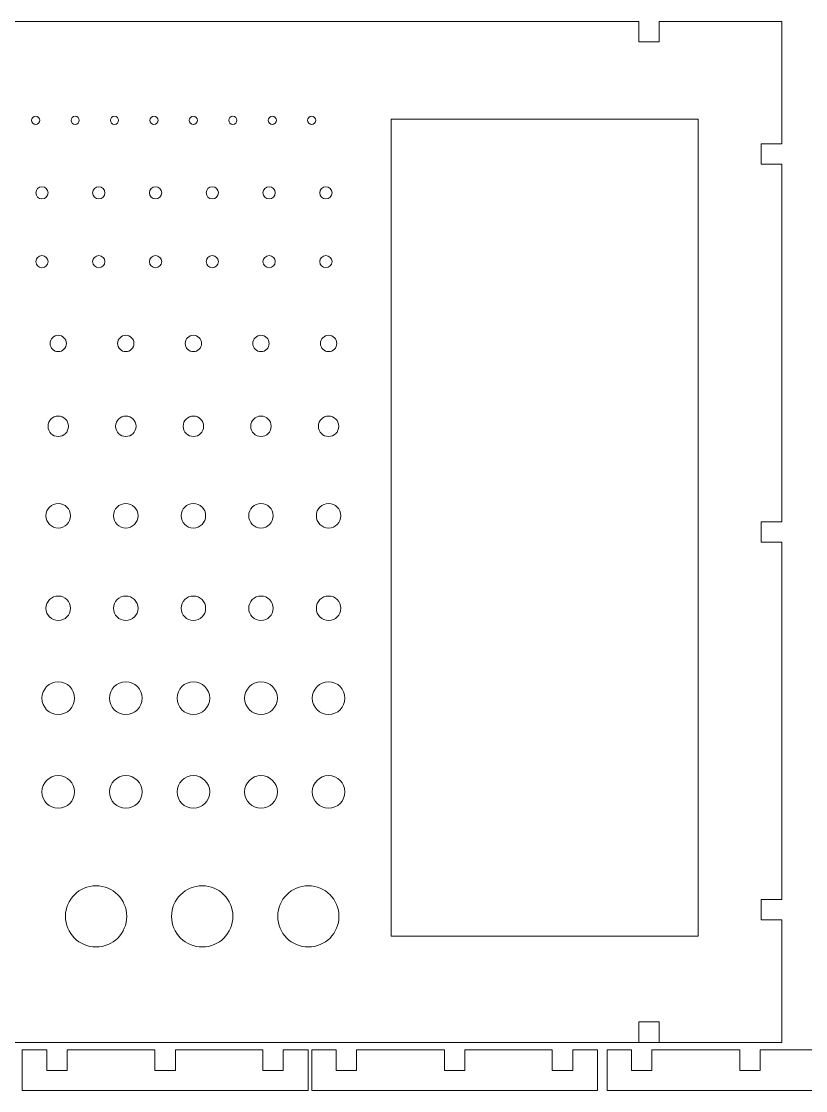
# Model space of a CAD drawing. Header units: centimetres. Extents: x -100 to 0, y 11 to 37.
# Drawn here: x -59.62 to -40.42, y 10.95 to 37.13 of the extents above; entities that cross this region are included whole.
import ezdxf

# ---------------------------------------------------------------- set-up
doc = ezdxf.new("R2010")
doc.units = ezdxf.units.CM
doc.header["$MEASUREMENT"] = 0
doc.layers.add('cristal', color=7, linetype='Continuous')

msp = doc.modelspace()

# ---------------------------------------------------------------- linework, layer by layer
at = {"layer": 'cristal', "lineweight": 20}
msp.add_lwpolyline([(-44.50568, 12.1301), (-44.00568, 12.1301), (-44.00568, 12.6301), (-44.50568, 12.6301), (-44.50568, 12.1301)], close=True, dxfattribs=at)
for points, knots in [([(-81.00568, 12.1301), (-81.00568, 12.1301), (-81.00568, 15.1301), (-81.00568, 15.1301), (-81.00568, 15.1301), (-81.00568, 15.1301), (-80.50571, 15.1301), (-80.50571, 15.1301), (-80.50571, 15.1301), (-80.50571, 15.1301), (-80.50571, 15.6301), (-80.50571, 15.6301), (-80.50571, 15.6301), (-80.50571, 15.6301), (-81.00568, 15.6301), (-81.00568, 15.6301), (-81.00568, 15.6301), (-81.00568, 15.6301), (-81.00568, 24.3801), (-81.00568, 24.3801), (-81.00568, 24.3801), (-81.00568, 24.3801), (-80.50571, 24.3801), (-80.50571, 24.3801), (-80.50571, 24.3801), (-80.50571, 24.3801), (-80.50571, 24.8801), (-80.50571, 24.8801), (-80.50571, 24.8801), (-80.50571, 24.8801), (-81.00568, 24.8801), (-81.00568, 24.8801), (-81.00568, 24.8801), (-81.00568, 24.8801), (-81.00568, 33.6301), (-81.00568, 33.6301), (-81.00568, 33.6301), (-81.00568, 33.6301), (-80.50571, 33.6301), (-80.50571, 33.6301), (-80.50571, 33.6301), (-80.50571, 33.6301), (-80.50571, 34.1301), (-80.50571, 34.1301), (-80.50571, 34.1301), (-80.50571, 34.1301), (-81.00568, 34.1301), (-81.00568, 34.1301), (-81.00568, 34.1301), (-81.00568, 34.1301), (-81.00568, 37.1301), (-81.00568, 37.1301), (-81.00568, 37.1301), (-81.00568, 37.1301), (-78.00568, 37.1301), (-78.00568, 37.1301), (-78.00568, 37.1301), (-78.00568, 37.1301), (-78.00568, 36.6301), (-78.00568, 36.6301), (-78.00568, 36.6301), (-78.00568, 36.6301), (-77.50568, 36.6301), (-77.50568, 36.6301), (-77.50568, 36.6301), (-77.50568, 36.6301), (-77.50568, 37.1301), (-77.50568, 37.1301), (-77.50568, 37.1301), (-77.50568, 37.1301), (-61.25568, 37.1301), (-61.25568, 37.1301), (-61.25568, 37.1301), (-61.25568, 37.1301), (-61.25568, 36.6301), (-61.25568, 36.6301), (-61.25568, 36.6301), (-61.25568, 36.6301), (-60.75568, 36.6301), (-60.75568, 36.6301), (-60.75568, 36.6301), (-60.75568, 36.6301), (-60.75568, 37.1301), (-60.75568, 37.1301), (-60.75568, 37.1301), (-60.75568, 37.1301), (-44.50568, 37.1301), (-44.50568, 37.1301), (-44.50568, 37.1301), (-44.50568, 37.1301), (-44.50568, 36.6301), (-44.50568, 36.6301), (-44.50568, 36.6301), (-44.50568, 36.6301), (-44.00568, 36.6301), (-44.00568, 36.6301), (-44.00568, 36.6301), (-44.00568, 36.6301), (-44.00568, 37.1301), (-44.00568, 37.1301), (-44.00568, 37.1301), (-44.00568, 37.1301), (-41.00568, 37.1301), (-41.00568, 37.1301), (-41.00568, 37.1301), (-41.00568, 37.1301), (-41.00568, 34.1301), (-41.00568, 34.1301), (-41.00568, 34.1301), (-41.00568, 34.1301), (-41.50569, 34.1301), (-41.50569, 34.1301), (-41.50569, 34.1301), (-41.50569, 34.1301), (-41.50569, 33.6301), (-41.50569, 33.6301), (-41.50569, 33.6301), (-41.50569, 33.6301), (-41.00568, 33.6301), (-41.00568, 33.6301), (-41.00568, 33.6301), (-41.00568, 33.6301), (-41.00568, 24.8801), (-41.00568, 24.8801), (-41.00568, 24.8801), (-41.00568, 24.8801), (-41.50569, 24.8801), (-41.50569, 24.8801), (-41.50569, 24.8801), (-41.50569, 24.8801), (-41.50569, 24.3801), (-41.50569, 24.3801), (-41.50569, 24.3801), (-41.50569, 24.3801), (-41.00568, 24.3801), (-41.00568, 24.3801), (-41.00568, 24.3801), (-41.00568, 24.3801), (-41.00568, 15.6301), (-41.00568, 15.6301), (-41.00568, 15.6301), (-41.00568, 15.6301), (-41.50569, 15.6301), (-41.50569, 15.6301), (-41.50569, 15.6301), (-41.50569, 15.6301), (-41.50569, 15.1301), (-41.50569, 15.1301), (-41.50569, 15.1301), (-41.50569, 15.1301), (-41.00568, 15.1301), (-41.00568, 15.1301), (-41.00568, 15.1301), (-41.00568, 15.1301), (-41.00568, 12.1301), (-41.00568, 12.1301), (-41.00568, 12.1301), (-41.00568, 12.1301), (-81.00568, 12.1301), (-81.00568, 12.1301)], [0, 0, 0, 0, 0.02439024, 0.02439024, 0.02439024, 0.02439024, 0.04878049, 0.04878049, 0.04878049, 0.04878049, 0.07317073, 0.07317073, 0.07317073, 0.07317073, 0.09756098, 0.09756098, 0.09756098, 0.09756098, 0.12195122, 0.12195122, 0.12195122, 0.12195122, 0.14634146, 0.14634146, 0.14634146, 0.14634146, 0.17073171, 0.17073171, 0.17073171, 0.17073171, 0.19512195, 0.19512195, 0.19512195, 0.19512195, 0.2195122, 0.2195122, 0.2195122, 0.2195122, 0.24390244, 0.24390244, 0.24390244, 0.24390244, 0.26829268, 0.26829268, 0.26829268, 0.26829268, 0.29268293, 0.29268293, 0.29268293, 0.29268293, 0.31707317, 0.31707317, 0.31707317, 0.31707317, 0.34146341, 0.34146341, 0.34146341, 0.34146341, 0.36585366, 0.36585366, 0.36585366, 0.36585366, 0.3902439, 0.3902439, 0.3902439, 0.3902439, 0.41463415, 0.41463415, 0.41463415, 0.41463415, 0.43902439, 0.43902439, 0.43902439, 0.43902439, 0.46341463, 0.46341463, 0.46341463, 0.46341463, 0.48780488, 0.48780488, 0.48780488, 0.48780488, 0.51219512, 0.51219512, 0.51219512, 0.51219512, 0.53658537, 0.53658537, 0.53658537, 0.53658537, 0.56097561, 0.56097561, 0.56097561, 0.56097561, 0.58536585, 0.58536585, 0.58536585, 0.58536585, 0.6097561, 0.6097561, 0.6097561, 0.6097561, 0.63414634, 0.63414634, 0.63414634, 0.63414634, 0.65853659, 0.65853659, 0.65853659, 0.65853659, 0.68292683, 0.68292683, 0.68292683, 0.68292683, 0.70731707, 0.70731707, 0.70731707, 0.70731707, 0.73170732, 0.73170732, 0.73170732, 0.73170732, 0.75609756, 0.75609756, 0.75609756, 0.75609756, 0.7804878, 0.7804878, 0.7804878, 0.7804878, 0.80487805, 0.80487805, 0.80487805, 0.80487805, 0.82926829, 0.82926829, 0.82926829, 0.82926829, 0.85365854, 0.85365854, 0.85365854, 0.85365854, 0.87804878, 0.87804878, 0.87804878, 0.87804878, 0.90243902, 0.90243902, 0.90243902, 0.90243902, 0.92682927, 0.92682927, 0.92682927, 0.92682927, 0.95121951, 0.95121951, 0.95121951, 0.95121951, 1, 1, 1, 1]), ([(-59.27046, 34.80736), (-59.21524, 34.80736), (-59.17046, 34.76258), (-59.17046, 34.70736), (-59.17046, 34.70736), (-59.17046, 34.65214), (-59.21524, 34.60736), (-59.27046, 34.60736), (-59.27046, 34.60736), (-59.32568, 34.60736), (-59.37046, 34.65214), (-59.37046, 34.70736), (-59.37046, 34.70736), (-59.37046, 34.76258), (-59.32568, 34.80736), (-59.27046, 34.80736)], [0, 0, 0, 0, 0.2, 0.2, 0.2, 0.2, 0.4, 0.4, 0.4, 0.4, 0.6, 0.6, 0.6, 0.6, 1, 1, 1, 1]), ([(-58.30515, 34.80736), (-58.24993, 34.80736), (-58.20515, 34.76258), (-58.20515, 34.70736), (-58.20515, 34.70736), (-58.20515, 34.65214), (-58.24993, 34.60736), (-58.30515, 34.60736), (-58.30515, 34.60736), (-58.36037, 34.60736), (-58.40515, 34.65214), (-58.40515, 34.70736), (-58.40515, 34.70736), (-58.40515, 34.76258), (-58.36037, 34.80736), (-58.30515, 34.80736)], [0, 0, 0, 0, 0.2, 0.2, 0.2, 0.2, 0.4, 0.4, 0.4, 0.4, 0.6, 0.6, 0.6, 0.6, 1, 1, 1, 1]), ([(-57.33984, 34.80736), (-57.28462, 34.80736), (-57.23984, 34.76258), (-57.23984, 34.70736), (-57.23984, 34.70736), (-57.23984, 34.65214), (-57.28462, 34.60736), (-57.33984, 34.60736), (-57.33984, 34.60736), (-57.39506, 34.60736), (-57.43984, 34.65214), (-57.43984, 34.70736), (-57.43984, 34.70736), (-57.43984, 34.76258), (-57.39506, 34.80736), (-57.33984, 34.80736)], [0, 0, 0, 0, 0.2, 0.2, 0.2, 0.2, 0.4, 0.4, 0.4, 0.4, 0.6, 0.6, 0.6, 0.6, 1, 1, 1, 1]), ([(-56.37453, 34.80736), (-56.31931, 34.80736), (-56.27453, 34.76258), (-56.27453, 34.70736), (-56.27453, 34.70736), (-56.27453, 34.65214), (-56.31931, 34.60736), (-56.37453, 34.60736), (-56.37453, 34.60736), (-56.42975, 34.60736), (-56.47453, 34.65214), (-56.47453, 34.70736), (-56.47453, 34.70736), (-56.47453, 34.76258), (-56.42975, 34.80736), (-56.37453, 34.80736)], [0, 0, 0, 0, 0.2, 0.2, 0.2, 0.2, 0.4, 0.4, 0.4, 0.4, 0.6, 0.6, 0.6, 0.6, 1, 1, 1, 1]), ([(-55.40922, 34.80736), (-55.354, 34.80736), (-55.30922, 34.76258), (-55.30922, 34.70736), (-55.30922, 34.70736), (-55.30922, 34.65214), (-55.354, 34.60736), (-55.40922, 34.60736), (-55.40922, 34.60736), (-55.46444, 34.60736), (-55.50922, 34.65214), (-55.50922, 34.70736), (-55.50922, 34.70736), (-55.50922, 34.76258), (-55.46444, 34.80736), (-55.40922, 34.80736)], [0, 0, 0, 0, 0.2, 0.2, 0.2, 0.2, 0.4, 0.4, 0.4, 0.4, 0.6, 0.6, 0.6, 0.6, 1, 1, 1, 1]), ([(-54.44391, 34.80736), (-54.38869, 34.80736), (-54.34391, 34.76258), (-54.34391, 34.70736), (-54.34391, 34.70736), (-54.34391, 34.65214), (-54.38869, 34.60736), (-54.44391, 34.60736), (-54.44391, 34.60736), (-54.49913, 34.60736), (-54.54391, 34.65214), (-54.54391, 34.70736), (-54.54391, 34.70736), (-54.54391, 34.76258), (-54.49913, 34.80736), (-54.44391, 34.80736)], [0, 0, 0, 0, 0.2, 0.2, 0.2, 0.2, 0.4, 0.4, 0.4, 0.4, 0.6, 0.6, 0.6, 0.6, 1, 1, 1, 1]), ([(-53.4786, 34.80736), (-53.42338, 34.80736), (-53.3786, 34.76258), (-53.3786, 34.70736), (-53.3786, 34.70736), (-53.3786, 34.65214), (-53.42338, 34.60736), (-53.4786, 34.60736), (-53.4786, 34.60736), (-53.53382, 34.60736), (-53.5786, 34.65214), (-53.5786, 34.70736), (-53.5786, 34.70736), (-53.5786, 34.76258), (-53.53382, 34.80736), (-53.4786, 34.80736)], [0, 0, 0, 0, 0.2, 0.2, 0.2, 0.2, 0.4, 0.4, 0.4, 0.4, 0.6, 0.6, 0.6, 0.6, 1, 1, 1, 1]), ([(-52.51329, 34.80736), (-52.45807, 34.80736), (-52.41329, 34.76258), (-52.41329, 34.70736), (-52.41329, 34.70736), (-52.41329, 34.65214), (-52.45807, 34.60736), (-52.51329, 34.60736), (-52.51329, 34.60736), (-52.56851, 34.60736), (-52.61329, 34.65214), (-52.61329, 34.70736), (-52.61329, 34.70736), (-52.61329, 34.76258), (-52.56851, 34.80736), (-52.51329, 34.80736)], [0, 0, 0, 0, 0.2, 0.2, 0.2, 0.2, 0.4, 0.4, 0.4, 0.4, 0.6, 0.6, 0.6, 0.6, 1, 1, 1, 1]), ([(-50.56376, 34.73342), (-50.56376, 34.73342), (-43.05025, 34.73342), (-43.05025, 34.73342), (-43.05025, 34.73342), (-43.05025, 34.73342), (-43.05025, 14.73342), (-43.05025, 14.73342), (-43.05025, 14.73342), (-43.05025, 14.73342), (-50.56376, 14.73342), (-50.56376, 14.73342), (-50.56376, 14.73342), (-50.56376, 14.73342), (-50.56376, 34.73342), (-50.56376, 34.73342)], [0, 0, 0, 0, 0.2, 0.2, 0.2, 0.2, 0.4, 0.4, 0.4, 0.4, 0.6, 0.6, 0.6, 0.6, 1, 1, 1, 1]), ([(-59.11601, 33.08129), (-59.03318, 33.08129), (-58.96601, 33.01412), (-58.96601, 32.93129), (-58.96601, 32.93129), (-58.96601, 32.84846), (-59.03318, 32.78129), (-59.11601, 32.78129), (-59.11601, 32.78129), (-59.19884, 32.78129), (-59.26601, 32.84846), (-59.26601, 32.93129), (-59.26601, 32.93129), (-59.26601, 33.01412), (-59.19884, 33.08129), (-59.11601, 33.08129)], [0, 0, 0, 0, 0.2, 0.2, 0.2, 0.2, 0.4, 0.4, 0.4, 0.4, 0.6, 0.6, 0.6, 0.6, 1, 1, 1, 1]), ([(-57.72596, 33.08129), (-57.64313, 33.08129), (-57.57596, 33.01412), (-57.57596, 32.93129), (-57.57596, 32.93129), (-57.57596, 32.84846), (-57.64313, 32.78129), (-57.72596, 32.78129), (-57.72596, 32.78129), (-57.80879, 32.78129), (-57.87596, 32.84846), (-57.87596, 32.93129), (-57.87596, 32.93129), (-57.87596, 33.01412), (-57.80879, 33.08129), (-57.72596, 33.08129)], [0, 0, 0, 0, 0.2, 0.2, 0.2, 0.2, 0.4, 0.4, 0.4, 0.4, 0.6, 0.6, 0.6, 0.6, 1, 1, 1, 1]), ([(-56.33592, 33.08129), (-56.25309, 33.08129), (-56.18592, 33.01412), (-56.18592, 32.93129), (-56.18592, 32.93129), (-56.18592, 32.84846), (-56.25309, 32.78129), (-56.33592, 32.78129), (-56.33592, 32.78129), (-56.41875, 32.78129), (-56.48592, 32.84846), (-56.48592, 32.93129), (-56.48592, 32.93129), (-56.48592, 33.01412), (-56.41875, 33.08129), (-56.33592, 33.08129)], [0, 0, 0, 0, 0.2, 0.2, 0.2, 0.2, 0.4, 0.4, 0.4, 0.4, 0.6, 0.6, 0.6, 0.6, 1, 1, 1, 1]), ([(-54.94587, 33.08129), (-54.86304, 33.08129), (-54.79587, 33.01412), (-54.79587, 32.93129), (-54.79587, 32.93129), (-54.79587, 32.84846), (-54.86304, 32.78129), (-54.94587, 32.78129), (-54.94587, 32.78129), (-55.0287, 32.78129), (-55.09587, 32.84846), (-55.09587, 32.93129), (-55.09587, 32.93129), (-55.09587, 33.01412), (-55.0287, 33.08129), (-54.94587, 33.08129)], [0, 0, 0, 0, 0.2, 0.2, 0.2, 0.2, 0.4, 0.4, 0.4, 0.4, 0.6, 0.6, 0.6, 0.6, 1, 1, 1, 1]), ([(-53.55583, 33.08129), (-53.473, 33.08129), (-53.40583, 33.01412), (-53.40583, 32.93129), (-53.40583, 32.93129), (-53.40583, 32.84846), (-53.473, 32.78129), (-53.55583, 32.78129), (-53.55583, 32.78129), (-53.63866, 32.78129), (-53.70583, 32.84846), (-53.70583, 32.93129), (-53.70583, 32.93129), (-53.70583, 33.01412), (-53.63866, 33.08129), (-53.55583, 33.08129)], [0, 0, 0, 0, 0.2, 0.2, 0.2, 0.2, 0.4, 0.4, 0.4, 0.4, 0.6, 0.6, 0.6, 0.6, 1, 1, 1, 1]), ([(-52.16578, 33.08129), (-52.08295, 33.08129), (-52.01578, 33.01412), (-52.01578, 32.93129), (-52.01578, 32.93129), (-52.01578, 32.84846), (-52.08295, 32.78129), (-52.16578, 32.78129), (-52.16578, 32.78129), (-52.24861, 32.78129), (-52.31578, 32.84846), (-52.31578, 32.93129), (-52.31578, 32.93129), (-52.31578, 33.01412), (-52.24861, 33.08129), (-52.16578, 33.08129)], [0, 0, 0, 0, 0.2, 0.2, 0.2, 0.2, 0.4, 0.4, 0.4, 0.4, 0.6, 0.6, 0.6, 0.6, 1, 1, 1, 1]), ([(-59.11601, 31.39664), (-59.03318, 31.39664), (-58.96601, 31.32947), (-58.96601, 31.24664), (-58.96601, 31.24664), (-58.96601, 31.16381), (-59.03318, 31.09664), (-59.11601, 31.09664), (-59.11601, 31.09664), (-59.19884, 31.09664), (-59.26601, 31.16381), (-59.26601, 31.24664), (-59.26601, 31.24664), (-59.26601, 31.32947), (-59.19884, 31.39664), (-59.11601, 31.39664)], [0, 0, 0, 0, 0.2, 0.2, 0.2, 0.2, 0.4, 0.4, 0.4, 0.4, 0.6, 0.6, 0.6, 0.6, 1, 1, 1, 1]), ([(-57.72596, 31.39664), (-57.64313, 31.39664), (-57.57596, 31.32947), (-57.57596, 31.24664), (-57.57596, 31.24664), (-57.57596, 31.16381), (-57.64313, 31.09664), (-57.72596, 31.09664), (-57.72596, 31.09664), (-57.80879, 31.09664), (-57.87596, 31.16381), (-57.87596, 31.24664), (-57.87596, 31.24664), (-57.87596, 31.32947), (-57.80879, 31.39664), (-57.72596, 31.39664)], [0, 0, 0, 0, 0.2, 0.2, 0.2, 0.2, 0.4, 0.4, 0.4, 0.4, 0.6, 0.6, 0.6, 0.6, 1, 1, 1, 1]), ([(-56.33592, 31.39664), (-56.25309, 31.39664), (-56.18592, 31.32947), (-56.18592, 31.24664), (-56.18592, 31.24664), (-56.18592, 31.16381), (-56.25309, 31.09664), (-56.33592, 31.09664), (-56.33592, 31.09664), (-56.41875, 31.09664), (-56.48592, 31.16381), (-56.48592, 31.24664), (-56.48592, 31.24664), (-56.48592, 31.32947), (-56.41875, 31.39664), (-56.33592, 31.39664)], [0, 0, 0, 0, 0.2, 0.2, 0.2, 0.2, 0.4, 0.4, 0.4, 0.4, 0.6, 0.6, 0.6, 0.6, 1, 1, 1, 1]), ([(-54.94587, 31.39664), (-54.86304, 31.39664), (-54.79587, 31.32947), (-54.79587, 31.24664), (-54.79587, 31.24664), (-54.79587, 31.16381), (-54.86304, 31.09664), (-54.94587, 31.09664), (-54.94587, 31.09664), (-55.0287, 31.09664), (-55.09587, 31.16381), (-55.09587, 31.24664), (-55.09587, 31.24664), (-55.09587, 31.32947), (-55.0287, 31.39664), (-54.94587, 31.39664)], [0, 0, 0, 0, 0.2, 0.2, 0.2, 0.2, 0.4, 0.4, 0.4, 0.4, 0.6, 0.6, 0.6, 0.6, 1, 1, 1, 1]), ([(-53.55583, 31.39664), (-53.473, 31.39664), (-53.40583, 31.32947), (-53.40583, 31.24664), (-53.40583, 31.24664), (-53.40583, 31.16381), (-53.473, 31.09664), (-53.55583, 31.09664), (-53.55583, 31.09664), (-53.63866, 31.09664), (-53.70583, 31.16381), (-53.70583, 31.24664), (-53.70583, 31.24664), (-53.70583, 31.32947), (-53.63866, 31.39664), (-53.55583, 31.39664)], [0, 0, 0, 0, 0.2, 0.2, 0.2, 0.2, 0.4, 0.4, 0.4, 0.4, 0.6, 0.6, 0.6, 0.6, 1, 1, 1, 1]), ([(-52.16578, 31.39664), (-52.08295, 31.39664), (-52.01578, 31.32947), (-52.01578, 31.24664), (-52.01578, 31.24664), (-52.01578, 31.16381), (-52.08295, 31.09664), (-52.16578, 31.09664), (-52.16578, 31.09664), (-52.24861, 31.09664), (-52.31578, 31.16381), (-52.31578, 31.24664), (-52.31578, 31.24664), (-52.31578, 31.32947), (-52.24861, 31.39664), (-52.16578, 31.39664)], [0, 0, 0, 0, 0.2, 0.2, 0.2, 0.2, 0.4, 0.4, 0.4, 0.4, 0.6, 0.6, 0.6, 0.6, 1, 1, 1, 1]), ([(-58.71885, 29.44332), (-58.60841, 29.44332), (-58.51885, 29.35376), (-58.51885, 29.24332), (-58.51885, 29.24332), (-58.51885, 29.13288), (-58.60841, 29.04332), (-58.71885, 29.04332), (-58.71885, 29.04332), (-58.82929, 29.04332), (-58.91885, 29.13288), (-58.91885, 29.24332), (-58.91885, 29.24332), (-58.91885, 29.35376), (-58.82929, 29.44332), (-58.71885, 29.44332)], [0, 0, 0, 0, 0.2, 0.2, 0.2, 0.2, 0.4, 0.4, 0.4, 0.4, 0.6, 0.6, 0.6, 0.6, 1, 1, 1, 1]), ([(-57.06404, 29.44332), (-56.9536, 29.44332), (-56.86404, 29.35376), (-56.86404, 29.24332), (-56.86404, 29.24332), (-56.86404, 29.13288), (-56.9536, 29.04332), (-57.06404, 29.04332), (-57.06404, 29.04332), (-57.17448, 29.04332), (-57.26404, 29.13288), (-57.26404, 29.24332), (-57.26404, 29.24332), (-57.26404, 29.35376), (-57.17448, 29.44332), (-57.06404, 29.44332)], [0, 0, 0, 0, 0.2, 0.2, 0.2, 0.2, 0.4, 0.4, 0.4, 0.4, 0.6, 0.6, 0.6, 0.6, 1, 1, 1, 1]), ([(-55.40922, 29.44332), (-55.29878, 29.44332), (-55.20922, 29.35376), (-55.20922, 29.24332), (-55.20922, 29.24332), (-55.20922, 29.13288), (-55.29878, 29.04332), (-55.40922, 29.04332), (-55.40922, 29.04332), (-55.51966, 29.04332), (-55.60922, 29.13288), (-55.60922, 29.24332), (-55.60922, 29.24332), (-55.60922, 29.35376), (-55.51966, 29.44332), (-55.40922, 29.44332)], [0, 0, 0, 0, 0.2, 0.2, 0.2, 0.2, 0.4, 0.4, 0.4, 0.4, 0.6, 0.6, 0.6, 0.6, 1, 1, 1, 1]), ([(-53.7544, 29.44332), (-53.64396, 29.44332), (-53.5544, 29.35376), (-53.5544, 29.24332), (-53.5544, 29.24332), (-53.5544, 29.13288), (-53.64396, 29.04332), (-53.7544, 29.04332), (-53.7544, 29.04332), (-53.86484, 29.04332), (-53.9544, 29.13288), (-53.9544, 29.24332), (-53.9544, 29.24332), (-53.9544, 29.35376), (-53.86484, 29.44332), (-53.7544, 29.44332)], [0, 0, 0, 0, 0.2, 0.2, 0.2, 0.2, 0.4, 0.4, 0.4, 0.4, 0.6, 0.6, 0.6, 0.6, 1, 1, 1, 1]), ([(-52.09959, 29.44332), (-51.98915, 29.44332), (-51.89959, 29.35376), (-51.89959, 29.24332), (-51.89959, 29.24332), (-51.89959, 29.13288), (-51.98915, 29.04332), (-52.09959, 29.04332), (-52.09959, 29.04332), (-52.21003, 29.04332), (-52.29959, 29.13288), (-52.29959, 29.24332), (-52.29959, 29.24332), (-52.29959, 29.35376), (-52.21003, 29.44332), (-52.09959, 29.44332)], [0, 0, 0, 0, 0.2, 0.2, 0.2, 0.2, 0.4, 0.4, 0.4, 0.4, 0.6, 0.6, 0.6, 0.6, 1, 1, 1, 1]), ([(-58.71885, 27.46548), (-58.5808, 27.46548), (-58.46885, 27.35353), (-58.46885, 27.21548), (-58.46885, 27.21548), (-58.46885, 27.07743), (-58.5808, 26.96548), (-58.71885, 26.96548), (-58.71885, 26.96548), (-58.8569, 26.96548), (-58.96885, 27.07743), (-58.96885, 27.21548), (-58.96885, 27.21548), (-58.96885, 27.35353), (-58.8569, 27.46548), (-58.71885, 27.46548)], [0, 0, 0, 0, 0.2, 0.2, 0.2, 0.2, 0.4, 0.4, 0.4, 0.4, 0.6, 0.6, 0.6, 0.6, 1, 1, 1, 1]), ([(-57.06404, 27.46548), (-56.92599, 27.46548), (-56.81404, 27.35353), (-56.81404, 27.21548), (-56.81404, 27.21548), (-56.81404, 27.07743), (-56.92599, 26.96548), (-57.06404, 26.96548), (-57.06404, 26.96548), (-57.20209, 26.96548), (-57.31404, 27.07743), (-57.31404, 27.21548), (-57.31404, 27.21548), (-57.31404, 27.35353), (-57.20209, 27.46548), (-57.06404, 27.46548)], [0, 0, 0, 0, 0.2, 0.2, 0.2, 0.2, 0.4, 0.4, 0.4, 0.4, 0.6, 0.6, 0.6, 0.6, 1, 1, 1, 1]), ([(-55.40922, 27.46548), (-55.27117, 27.46548), (-55.15922, 27.35353), (-55.15922, 27.21548), (-55.15922, 27.21548), (-55.15922, 27.07743), (-55.27117, 26.96548), (-55.40922, 26.96548), (-55.40922, 26.96548), (-55.54727, 26.96548), (-55.65922, 27.07743), (-55.65922, 27.21548), (-55.65922, 27.21548), (-55.65922, 27.35353), (-55.54727, 27.46548), (-55.40922, 27.46548)], [0, 0, 0, 0, 0.2, 0.2, 0.2, 0.2, 0.4, 0.4, 0.4, 0.4, 0.6, 0.6, 0.6, 0.6, 1, 1, 1, 1]), ([(-53.7544, 27.46548), (-53.61635, 27.46548), (-53.5044, 27.35353), (-53.5044, 27.21548), (-53.5044, 27.21548), (-53.5044, 27.07743), (-53.61635, 26.96548), (-53.7544, 26.96548), (-53.7544, 26.96548), (-53.89245, 26.96548), (-54.0044, 27.07743), (-54.0044, 27.21548), (-54.0044, 27.21548), (-54.0044, 27.35353), (-53.89245, 27.46548), (-53.7544, 27.46548)], [0, 0, 0, 0, 0.2, 0.2, 0.2, 0.2, 0.4, 0.4, 0.4, 0.4, 0.6, 0.6, 0.6, 0.6, 1, 1, 1, 1]), ([(-52.09959, 27.46548), (-51.96154, 27.46548), (-51.84959, 27.35353), (-51.84959, 27.21548), (-51.84959, 27.21548), (-51.84959, 27.07743), (-51.96154, 26.96548), (-52.09959, 26.96548), (-52.09959, 26.96548), (-52.23764, 26.96548), (-52.34959, 27.07743), (-52.34959, 27.21548), (-52.34959, 27.21548), (-52.34959, 27.35353), (-52.23764, 27.46548), (-52.09959, 27.46548)], [0, 0, 0, 0, 0.2, 0.2, 0.2, 0.2, 0.4, 0.4, 0.4, 0.4, 0.6, 0.6, 0.6, 0.6, 1, 1, 1, 1]), ([(-58.71885, 25.3251), (-58.55319, 25.3251), (-58.41885, 25.19076), (-58.41885, 25.0251), (-58.41885, 25.0251), (-58.41885, 24.85944), (-58.55319, 24.7251), (-58.71885, 24.7251), (-58.71885, 24.7251), (-58.88451, 24.7251), (-59.01885, 24.85944), (-59.01885, 25.0251), (-59.01885, 25.0251), (-59.01885, 25.19076), (-58.88451, 25.3251), (-58.71885, 25.3251)], [0, 0, 0, 0, 0.2, 0.2, 0.2, 0.2, 0.4, 0.4, 0.4, 0.4, 0.6, 0.6, 0.6, 0.6, 1, 1, 1, 1]), ([(-57.06404, 25.3251), (-56.89838, 25.3251), (-56.76404, 25.19076), (-56.76404, 25.0251), (-56.76404, 25.0251), (-56.76404, 24.85944), (-56.89838, 24.7251), (-57.06404, 24.7251), (-57.06404, 24.7251), (-57.2297, 24.7251), (-57.36404, 24.85944), (-57.36404, 25.0251), (-57.36404, 25.0251), (-57.36404, 25.19076), (-57.2297, 25.3251), (-57.06404, 25.3251)], [0, 0, 0, 0, 0.2, 0.2, 0.2, 0.2, 0.4, 0.4, 0.4, 0.4, 0.6, 0.6, 0.6, 0.6, 1, 1, 1, 1]), ([(-55.40922, 25.3251), (-55.24356, 25.3251), (-55.10922, 25.19076), (-55.10922, 25.0251), (-55.10922, 25.0251), (-55.10922, 24.85944), (-55.24356, 24.7251), (-55.40922, 24.7251), (-55.40922, 24.7251), (-55.57488, 24.7251), (-55.70922, 24.85944), (-55.70922, 25.0251), (-55.70922, 25.0251), (-55.70922, 25.19076), (-55.57488, 25.3251), (-55.40922, 25.3251)], [0, 0, 0, 0, 0.2, 0.2, 0.2, 0.2, 0.4, 0.4, 0.4, 0.4, 0.6, 0.6, 0.6, 0.6, 1, 1, 1, 1]), ([(-53.7544, 25.3251), (-53.58874, 25.3251), (-53.4544, 25.19076), (-53.4544, 25.0251), (-53.4544, 25.0251), (-53.4544, 24.85944), (-53.58874, 24.7251), (-53.7544, 24.7251), (-53.7544, 24.7251), (-53.92006, 24.7251), (-54.0544, 24.85944), (-54.0544, 25.0251), (-54.0544, 25.0251), (-54.0544, 25.19076), (-53.92006, 25.3251), (-53.7544, 25.3251)], [0, 0, 0, 0, 0.2, 0.2, 0.2, 0.2, 0.4, 0.4, 0.4, 0.4, 0.6, 0.6, 0.6, 0.6, 1, 1, 1, 1]), ([(-52.09959, 25.3251), (-51.93393, 25.3251), (-51.79959, 25.19076), (-51.79959, 25.0251), (-51.79959, 25.0251), (-51.79959, 24.85944), (-51.93393, 24.7251), (-52.09959, 24.7251), (-52.09959, 24.7251), (-52.26525, 24.7251), (-52.39959, 24.85944), (-52.39959, 25.0251), (-52.39959, 25.0251), (-52.39959, 25.19076), (-52.26525, 25.3251), (-52.09959, 25.3251)], [0, 0, 0, 0, 0.2, 0.2, 0.2, 0.2, 0.4, 0.4, 0.4, 0.4, 0.6, 0.6, 0.6, 0.6, 1, 1, 1, 1]), ([(-58.71885, 23.05934), (-58.55319, 23.05934), (-58.41885, 22.925), (-58.41885, 22.75934), (-58.41885, 22.75934), (-58.41885, 22.59368), (-58.55319, 22.45934), (-58.71885, 22.45934), (-58.71885, 22.45934), (-58.88451, 22.45934), (-59.01885, 22.59368), (-59.01885, 22.75934), (-59.01885, 22.75934), (-59.01885, 22.925), (-58.88451, 23.05934), (-58.71885, 23.05934)], [0, 0, 0, 0, 0.2, 0.2, 0.2, 0.2, 0.4, 0.4, 0.4, 0.4, 0.6, 0.6, 0.6, 0.6, 1, 1, 1, 1]), ([(-57.06404, 23.05934), (-56.89838, 23.05934), (-56.76404, 22.925), (-56.76404, 22.75934), (-56.76404, 22.75934), (-56.76404, 22.59368), (-56.89838, 22.45934), (-57.06404, 22.45934), (-57.06404, 22.45934), (-57.2297, 22.45934), (-57.36404, 22.59368), (-57.36404, 22.75934), (-57.36404, 22.75934), (-57.36404, 22.925), (-57.2297, 23.05934), (-57.06404, 23.05934)], [0, 0, 0, 0, 0.2, 0.2, 0.2, 0.2, 0.4, 0.4, 0.4, 0.4, 0.6, 0.6, 0.6, 0.6, 1, 1, 1, 1]), ([(-55.40922, 23.05934), (-55.24356, 23.05934), (-55.10922, 22.925), (-55.10922, 22.75934), (-55.10922, 22.75934), (-55.10922, 22.59368), (-55.24356, 22.45934), (-55.40922, 22.45934), (-55.40922, 22.45934), (-55.57488, 22.45934), (-55.70922, 22.59368), (-55.70922, 22.75934), (-55.70922, 22.75934), (-55.70922, 22.925), (-55.57488, 23.05934), (-55.40922, 23.05934)], [0, 0, 0, 0, 0.2, 0.2, 0.2, 0.2, 0.4, 0.4, 0.4, 0.4, 0.6, 0.6, 0.6, 0.6, 1, 1, 1, 1]), ([(-53.7544, 23.05934), (-53.58874, 23.05934), (-53.4544, 22.925), (-53.4544, 22.75934), (-53.4544, 22.75934), (-53.4544, 22.59368), (-53.58874, 22.45934), (-53.7544, 22.45934), (-53.7544, 22.45934), (-53.92006, 22.45934), (-54.0544, 22.59368), (-54.0544, 22.75934), (-54.0544, 22.75934), (-54.0544, 22.925), (-53.92006, 23.05934), (-53.7544, 23.05934)], [0, 0, 0, 0, 0.2, 0.2, 0.2, 0.2, 0.4, 0.4, 0.4, 0.4, 0.6, 0.6, 0.6, 0.6, 1, 1, 1, 1]), ([(-52.09959, 23.05934), (-51.93393, 23.05934), (-51.79959, 22.925), (-51.79959, 22.75934), (-51.79959, 22.75934), (-51.79959, 22.59368), (-51.93393, 22.45934), (-52.09959, 22.45934), (-52.09959, 22.45934), (-52.26525, 22.45934), (-52.39959, 22.59368), (-52.39959, 22.75934), (-52.39959, 22.75934), (-52.39959, 22.925), (-52.26525, 23.05934), (-52.09959, 23.05934)], [0, 0, 0, 0, 0.2, 0.2, 0.2, 0.2, 0.4, 0.4, 0.4, 0.4, 0.6, 0.6, 0.6, 0.6, 1, 1, 1, 1]), ([(-58.71885, 20.95815), (-58.49797, 20.95815), (-58.31885, 20.77903), (-58.31885, 20.55815), (-58.31885, 20.55815), (-58.31885, 20.33727), (-58.49797, 20.15815), (-58.71885, 20.15815), (-58.71885, 20.15815), (-58.93973, 20.15815), (-59.11885, 20.33727), (-59.11885, 20.55815), (-59.11885, 20.55815), (-59.11885, 20.77903), (-58.93973, 20.95815), (-58.71885, 20.95815)], [0, 0, 0, 0, 0.2, 0.2, 0.2, 0.2, 0.4, 0.4, 0.4, 0.4, 0.6, 0.6, 0.6, 0.6, 1, 1, 1, 1]), ([(-57.06404, 20.95815), (-56.84316, 20.95815), (-56.66404, 20.77903), (-56.66404, 20.55815), (-56.66404, 20.55815), (-56.66404, 20.33727), (-56.84316, 20.15815), (-57.06404, 20.15815), (-57.06404, 20.15815), (-57.28492, 20.15815), (-57.46404, 20.33727), (-57.46404, 20.55815), (-57.46404, 20.55815), (-57.46404, 20.77903), (-57.28492, 20.95815), (-57.06404, 20.95815)], [0, 0, 0, 0, 0.2, 0.2, 0.2, 0.2, 0.4, 0.4, 0.4, 0.4, 0.6, 0.6, 0.6, 0.6, 1, 1, 1, 1]), ([(-55.40922, 20.95815), (-55.18834, 20.95815), (-55.00922, 20.77903), (-55.00922, 20.55815), (-55.00922, 20.55815), (-55.00922, 20.33727), (-55.18834, 20.15815), (-55.40922, 20.15815), (-55.40922, 20.15815), (-55.6301, 20.15815), (-55.80922, 20.33727), (-55.80922, 20.55815), (-55.80922, 20.55815), (-55.80922, 20.77903), (-55.6301, 20.95815), (-55.40922, 20.95815)], [0, 0, 0, 0, 0.2, 0.2, 0.2, 0.2, 0.4, 0.4, 0.4, 0.4, 0.6, 0.6, 0.6, 0.6, 1, 1, 1, 1]), ([(-53.7544, 20.95815), (-53.53352, 20.95815), (-53.3544, 20.77903), (-53.3544, 20.55815), (-53.3544, 20.55815), (-53.3544, 20.33727), (-53.53352, 20.15815), (-53.7544, 20.15815), (-53.7544, 20.15815), (-53.97528, 20.15815), (-54.1544, 20.33727), (-54.1544, 20.55815), (-54.1544, 20.55815), (-54.1544, 20.77903), (-53.97528, 20.95815), (-53.7544, 20.95815)], [0, 0, 0, 0, 0.2, 0.2, 0.2, 0.2, 0.4, 0.4, 0.4, 0.4, 0.6, 0.6, 0.6, 0.6, 1, 1, 1, 1]), ([(-52.09959, 20.95815), (-51.87871, 20.95815), (-51.69959, 20.77903), (-51.69959, 20.55815), (-51.69959, 20.55815), (-51.69959, 20.33727), (-51.87871, 20.15815), (-52.09959, 20.15815), (-52.09959, 20.15815), (-52.32047, 20.15815), (-52.49959, 20.33727), (-52.49959, 20.55815), (-52.49959, 20.55815), (-52.49959, 20.77903), (-52.32047, 20.95815), (-52.09959, 20.95815)], [0, 0, 0, 0, 0.2, 0.2, 0.2, 0.2, 0.4, 0.4, 0.4, 0.4, 0.6, 0.6, 0.6, 0.6, 1, 1, 1, 1]), ([(-58.71885, 18.66358), (-58.49797, 18.66358), (-58.31885, 18.48446), (-58.31885, 18.26358), (-58.31885, 18.26358), (-58.31885, 18.0427), (-58.49797, 17.86358), (-58.71885, 17.86358), (-58.71885, 17.86358), (-58.93973, 17.86358), (-59.11885, 18.0427), (-59.11885, 18.26358), (-59.11885, 18.26358), (-59.11885, 18.48446), (-58.93973, 18.66358), (-58.71885, 18.66358)], [0, 0, 0, 0, 0.2, 0.2, 0.2, 0.2, 0.4, 0.4, 0.4, 0.4, 0.6, 0.6, 0.6, 0.6, 1, 1, 1, 1]), ([(-57.06404, 18.66358), (-56.84316, 18.66358), (-56.66404, 18.48446), (-56.66404, 18.26358), (-56.66404, 18.26358), (-56.66404, 18.0427), (-56.84316, 17.86358), (-57.06404, 17.86358), (-57.06404, 17.86358), (-57.28492, 17.86358), (-57.46404, 18.0427), (-57.46404, 18.26358), (-57.46404, 18.26358), (-57.46404, 18.48446), (-57.28492, 18.66358), (-57.06404, 18.66358)], [0, 0, 0, 0, 0.2, 0.2, 0.2, 0.2, 0.4, 0.4, 0.4, 0.4, 0.6, 0.6, 0.6, 0.6, 1, 1, 1, 1]), ([(-55.40922, 18.66358), (-55.18834, 18.66358), (-55.00922, 18.48446), (-55.00922, 18.26358), (-55.00922, 18.26358), (-55.00922, 18.0427), (-55.18834, 17.86358), (-55.40922, 17.86358), (-55.40922, 17.86358), (-55.6301, 17.86358), (-55.80922, 18.0427), (-55.80922, 18.26358), (-55.80922, 18.26358), (-55.80922, 18.48446), (-55.6301, 18.66358), (-55.40922, 18.66358)], [0, 0, 0, 0, 0.2, 0.2, 0.2, 0.2, 0.4, 0.4, 0.4, 0.4, 0.6, 0.6, 0.6, 0.6, 1, 1, 1, 1]), ([(-53.7544, 18.66358), (-53.53352, 18.66358), (-53.3544, 18.48446), (-53.3544, 18.26358), (-53.3544, 18.26358), (-53.3544, 18.0427), (-53.53352, 17.86358), (-53.7544, 17.86358), (-53.7544, 17.86358), (-53.97528, 17.86358), (-54.1544, 18.0427), (-54.1544, 18.26358), (-54.1544, 18.26358), (-54.1544, 18.48446), (-53.97528, 18.66358), (-53.7544, 18.66358)], [0, 0, 0, 0, 0.2, 0.2, 0.2, 0.2, 0.4, 0.4, 0.4, 0.4, 0.6, 0.6, 0.6, 0.6, 1, 1, 1, 1]), ([(-52.09959, 18.66358), (-51.87871, 18.66358), (-51.69959, 18.48446), (-51.69959, 18.26358), (-51.69959, 18.26358), (-51.69959, 18.0427), (-51.87871, 17.86358), (-52.09959, 17.86358), (-52.09959, 17.86358), (-52.32047, 17.86358), (-52.49959, 18.0427), (-52.49959, 18.26358), (-52.49959, 18.26358), (-52.49959, 18.48446), (-52.32047, 18.66358), (-52.09959, 18.66358)], [0, 0, 0, 0, 0.2, 0.2, 0.2, 0.2, 0.4, 0.4, 0.4, 0.4, 0.6, 0.6, 0.6, 0.6, 1, 1, 1, 1]), ([(-57.79133, 15.96583), (-57.37718, 15.96583), (-57.04133, 15.62998), (-57.04133, 15.21583), (-57.04133, 15.21583), (-57.04133, 14.80168), (-57.37718, 14.46583), (-57.79133, 14.46583), (-57.79133, 14.46583), (-58.20548, 14.46583), (-58.54133, 14.80168), (-58.54133, 15.21583), (-58.54133, 15.21583), (-58.54133, 15.62998), (-58.20548, 15.96583), (-57.79133, 15.96583)], [0, 0, 0, 0, 0.2, 0.2, 0.2, 0.2, 0.4, 0.4, 0.4, 0.4, 0.6, 0.6, 0.6, 0.6, 1, 1, 1, 1]), ([(-55.19317, 15.96583), (-54.77902, 15.96583), (-54.44317, 15.62998), (-54.44317, 15.21583), (-54.44317, 15.21583), (-54.44317, 14.80168), (-54.77902, 14.46583), (-55.19317, 14.46583), (-55.19317, 14.46583), (-55.60732, 14.46583), (-55.94317, 14.80168), (-55.94317, 15.21583), (-55.94317, 15.21583), (-55.94317, 15.62998), (-55.60732, 15.96583), (-55.19317, 15.96583)], [0, 0, 0, 0, 0.2, 0.2, 0.2, 0.2, 0.4, 0.4, 0.4, 0.4, 0.6, 0.6, 0.6, 0.6, 1, 1, 1, 1]), ([(-52.595, 15.96583), (-52.18085, 15.96583), (-51.845, 15.62998), (-51.845, 15.21583), (-51.845, 15.21583), (-51.845, 14.80168), (-52.18085, 14.46583), (-52.595, 14.46583), (-52.595, 14.46583), (-53.00915, 14.46583), (-53.345, 14.80168), (-53.345, 15.21583), (-53.345, 15.21583), (-53.345, 15.62998), (-53.00915, 15.96583), (-52.595, 15.96583)], [0, 0, 0, 0, 0.2, 0.2, 0.2, 0.2, 0.4, 0.4, 0.4, 0.4, 0.6, 0.6, 0.6, 0.6, 1, 1, 1, 1]), ([(-59.6014, 10.94922), (-59.6014, 10.94922), (-59.6014, 11.94922), (-59.6014, 11.94922), (-59.6014, 11.94922), (-59.6014, 11.94922), (-59.0014, 11.94922), (-59.0014, 11.94922), (-59.0014, 11.94922), (-59.0014, 11.94922), (-59.0014, 11.44468), (-59.0014, 11.44468), (-59.0014, 11.44468), (-59.0014, 11.44468), (-58.5014, 11.44468), (-58.5014, 11.44468), (-58.5014, 11.44468), (-58.5014, 11.44468), (-58.5014, 11.94922), (-58.5014, 11.94922), (-58.5014, 11.94922), (-58.5014, 11.94922), (-56.3514, 11.94922), (-56.3514, 11.94922), (-56.3514, 11.94922), (-56.3514, 11.94922), (-56.3514, 11.44468), (-56.3514, 11.44468), (-56.3514, 11.44468), (-56.3514, 11.44468), (-55.8514, 11.44468), (-55.8514, 11.44468), (-55.8514, 11.44468), (-55.8514, 11.44468), (-55.8514, 11.94922), (-55.8514, 11.94922), (-55.8514, 11.94922), (-55.8514, 11.94922), (-53.71222, 11.94922), (-53.71222, 11.94922), (-53.71222, 11.94922), (-53.71222, 11.94922), (-53.71222, 11.44468), (-53.71222, 11.44468), (-53.71222, 11.44468), (-53.71222, 11.44468), (-53.21221, 11.44466), (-53.21221, 11.44466), (-53.21221, 11.44466), (-53.21221, 11.44466), (-53.21221, 11.94922), (-53.21221, 11.94922), (-53.21221, 11.94922), (-53.21221, 11.94922), (-52.6014, 11.94922), (-52.6014, 11.94922), (-52.6014, 11.94922), (-52.6014, 11.94922), (-52.6014, 10.94922), (-52.6014, 10.94922), (-52.6014, 10.94922), (-52.6014, 10.94922), (-59.6014, 10.94922), (-59.6014, 10.94922)], [0, 0, 0, 0, 0.05882353, 0.05882353, 0.05882353, 0.05882353, 0.11764706, 0.11764706, 0.11764706, 0.11764706, 0.17647059, 0.17647059, 0.17647059, 0.17647059, 0.23529412, 0.23529412, 0.23529412, 0.23529412, 0.29411765, 0.29411765, 0.29411765, 0.29411765, 0.35294118, 0.35294118, 0.35294118, 0.35294118, 0.41176471, 0.41176471, 0.41176471, 0.41176471, 0.47058824, 0.47058824, 0.47058824, 0.47058824, 0.52941176, 0.52941176, 0.52941176, 0.52941176, 0.58823529, 0.58823529, 0.58823529, 0.58823529, 0.64705882, 0.64705882, 0.64705882, 0.64705882, 0.70588235, 0.70588235, 0.70588235, 0.70588235, 0.76470588, 0.76470588, 0.76470588, 0.76470588, 0.82352941, 0.82352941, 0.82352941, 0.82352941, 0.88235294, 0.88235294, 0.88235294, 0.88235294, 1, 1, 1, 1]), ([(-52.51262, 10.94922), (-52.51262, 10.94922), (-52.51262, 11.94922), (-52.51262, 11.94922), (-52.51262, 11.94922), (-52.51262, 11.94922), (-51.91262, 11.94922), (-51.91262, 11.94922), (-51.91262, 11.94922), (-51.91262, 11.94922), (-51.91262, 11.44468), (-51.91262, 11.44468), (-51.91262, 11.44468), (-51.91262, 11.44468), (-51.41262, 11.44468), (-51.41262, 11.44468), (-51.41262, 11.44468), (-51.41262, 11.44468), (-51.41262, 11.94922), (-51.41262, 11.94922), (-51.41262, 11.94922), (-51.41262, 11.94922), (-49.26262, 11.94922), (-49.26262, 11.94922), (-49.26262, 11.94922), (-49.26262, 11.94922), (-49.26262, 11.44468), (-49.26262, 11.44468), (-49.26262, 11.44468), (-49.26262, 11.44468), (-48.76262, 11.44468), (-48.76262, 11.44468), (-48.76262, 11.44468), (-48.76262, 11.44468), (-48.76262, 11.94922), (-48.76262, 11.94922), (-48.76262, 11.94922), (-48.76262, 11.94922), (-46.62344, 11.94922), (-46.62344, 11.94922), (-46.62344, 11.94922), (-46.62344, 11.94922), (-46.62344, 11.44468), (-46.62344, 11.44468), (-46.62344, 11.44468), (-46.62344, 11.44468), (-46.12343, 11.44466), (-46.12343, 11.44466), (-46.12343, 11.44466), (-46.12343, 11.44466), (-46.12343, 11.94922), (-46.12343, 11.94922), (-46.12343, 11.94922), (-46.12343, 11.94922), (-45.51262, 11.94922), (-45.51262, 11.94922), (-45.51262, 11.94922), (-45.51262, 11.94922), (-45.51262, 10.94922), (-45.51262, 10.94922), (-45.51262, 10.94922), (-45.51262, 10.94922), (-52.51262, 10.94922), (-52.51262, 10.94922)], [0, 0, 0, 0, 0.05882353, 0.05882353, 0.05882353, 0.05882353, 0.11764706, 0.11764706, 0.11764706, 0.11764706, 0.17647059, 0.17647059, 0.17647059, 0.17647059, 0.23529412, 0.23529412, 0.23529412, 0.23529412, 0.29411765, 0.29411765, 0.29411765, 0.29411765, 0.35294118, 0.35294118, 0.35294118, 0.35294118, 0.41176471, 0.41176471, 0.41176471, 0.41176471, 0.47058824, 0.47058824, 0.47058824, 0.47058824, 0.52941176, 0.52941176, 0.52941176, 0.52941176, 0.58823529, 0.58823529, 0.58823529, 0.58823529, 0.64705882, 0.64705882, 0.64705882, 0.64705882, 0.70588235, 0.70588235, 0.70588235, 0.70588235, 0.76470588, 0.76470588, 0.76470588, 0.76470588, 0.82352941, 0.82352941, 0.82352941, 0.82352941, 0.88235294, 0.88235294, 0.88235294, 0.88235294, 1, 1, 1, 1]), ([(-45.28351, 10.94922), (-45.28351, 10.94922), (-45.28351, 11.94922), (-45.28351, 11.94922), (-45.28351, 11.94922), (-45.28351, 11.94922), (-44.68351, 11.94922), (-44.68351, 11.94922), (-44.68351, 11.94922), (-44.68351, 11.94922), (-44.68351, 11.44468), (-44.68351, 11.44468), (-44.68351, 11.44468), (-44.68351, 11.44468), (-44.18351, 11.44468), (-44.18351, 11.44468), (-44.18351, 11.44468), (-44.18351, 11.44468), (-44.18351, 11.94922), (-44.18351, 11.94922), (-44.18351, 11.94922), (-44.18351, 11.94922), (-42.03351, 11.94922), (-42.03351, 11.94922), (-42.03351, 11.94922), (-42.03351, 11.94922), (-42.03351, 11.44468), (-42.03351, 11.44468), (-42.03351, 11.44468), (-42.03351, 11.44468), (-41.53351, 11.44468), (-41.53351, 11.44468), (-41.53351, 11.44468), (-41.53351, 11.44468), (-41.53351, 11.94922), (-41.53351, 11.94922), (-41.53351, 11.94922), (-41.53351, 11.94922), (-39.39433, 11.94922), (-39.39433, 11.94922), (-39.39433, 11.94922), (-39.39433, 11.94922), (-39.39433, 11.44468), (-39.39433, 11.44468), (-39.39433, 11.44468), (-39.39433, 11.44468), (-38.89432, 11.44466), (-38.89432, 11.44466), (-38.89432, 11.44466), (-38.89432, 11.44466), (-38.89432, 11.94922), (-38.89432, 11.94922), (-38.89432, 11.94922), (-38.89432, 11.94922), (-38.28351, 11.94922), (-38.28351, 11.94922), (-38.28351, 11.94922), (-38.28351, 11.94922), (-38.28351, 10.94922), (-38.28351, 10.94922), (-38.28351, 10.94922), (-38.28351, 10.94922), (-45.28351, 10.94922), (-45.28351, 10.94922)], [0, 0, 0, 0, 0.05882353, 0.05882353, 0.05882353, 0.05882353, 0.11764706, 0.11764706, 0.11764706, 0.11764706, 0.17647059, 0.17647059, 0.17647059, 0.17647059, 0.23529412, 0.23529412, 0.23529412, 0.23529412, 0.29411765, 0.29411765, 0.29411765, 0.29411765, 0.35294118, 0.35294118, 0.35294118, 0.35294118, 0.41176471, 0.41176471, 0.41176471, 0.41176471, 0.47058824, 0.47058824, 0.47058824, 0.47058824, 0.52941176, 0.52941176, 0.52941176, 0.52941176, 0.58823529, 0.58823529, 0.58823529, 0.58823529, 0.64705882, 0.64705882, 0.64705882, 0.64705882, 0.70588235, 0.70588235, 0.70588235, 0.70588235, 0.76470588, 0.76470588, 0.76470588, 0.76470588, 0.82352941, 0.82352941, 0.82352941, 0.82352941, 0.88235294, 0.88235294, 0.88235294, 0.88235294, 1, 1, 1, 1])]:
    msp.add_open_spline(points, degree=3, knots=knots, dxfattribs=at)

doc.saveas('drawing.dxf')
